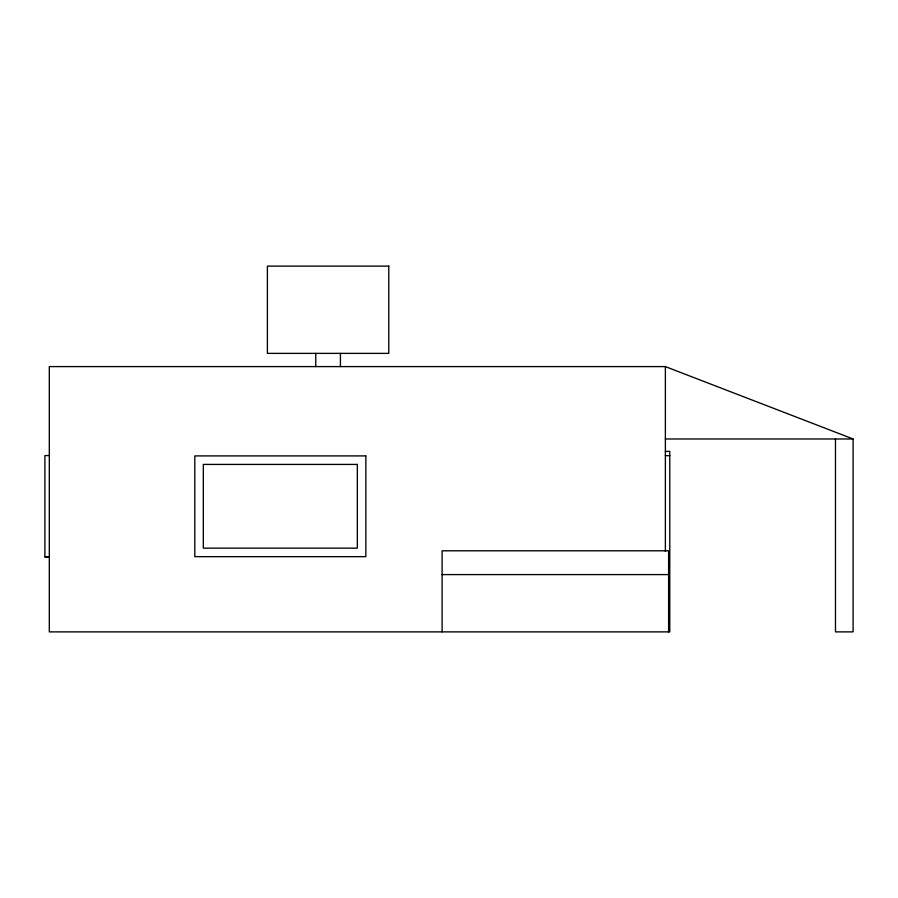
<?xml version="1.0" encoding="UTF-8"?>
<svg xmlns="http://www.w3.org/2000/svg" width="898" height="898" viewBox="0 0 898 898"><rect width="100%" height="100%" fill="white"/><g stroke="black" fill="none" stroke-linecap="round" stroke-linejoin="round"><path stroke-width="1.35" d="M835.477 438.976L835.477 631.878L853.1 631.878L853.1 438.976L665.373 366.597L49.311 366.597L49.311 631.878L669.773 631.878L669.773 451.391L665.373 451.391M665.373 438.976L853.1 438.976M49.311 455.555L44.9 455.555L44.9 557.018L49.311 557.018M665.373 455.679L669.773 455.679M44.9 556.738L49.311 556.738M442.108 574.585L668.617 574.585M668.617 631.878L668.617 550.8L442.108 550.8L442.108 631.878M665.373 366.597L665.373 551.35M340.421 353.374L340.421 366.597M315.737 353.374L315.737 366.597M388.767 266.122L267.391 266.122L267.391 353.374L388.767 353.374L388.767 266.122M365.845 455.915L194.81 455.915L194.81 556.659L365.845 556.659L365.845 455.915M357.337 464.423L203.318 464.423L203.318 548.15L357.337 548.15L357.337 464.423"/></g></svg>
